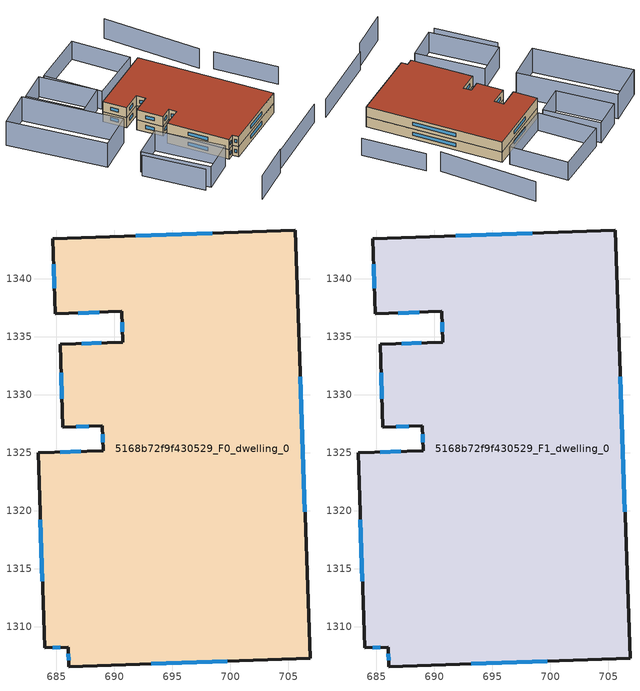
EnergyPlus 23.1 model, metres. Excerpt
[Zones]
5168b72f9f430529_F0_dwelling_0
 floor ground (EU_floor_Construction): 705.58,1344.16 706.86,1307.27 686.08,1306.55 686.02,1308.23 684.01,1308.16 683.42,1324.98 689.04,1325.17 688.97,1327.32 685.57,1327.2 685.33,1334.32 690.73,1334.51 690.64,1337.16 684.91,1336.96 684.69,1343.43 z0
 wall outside (EU_wall_Construction): 690.64,1337.16 690.73,1334.51 685.33,1334.32 685.57,1327.2 688.97,1327.32 689.04,1325.17 683.42,1324.98 684.01,1308.16 686.02,1308.23 686.08,1306.55 706.86,1307.27 705.58,1344.16 684.69,1343.43 684.91,1336.96 690.64,1337.16 z0:3
 window (EU_Window_Construction): 690.67,1336.25 690.7,1335.42 / 686.87,1337.03 688.68,1337.09 / 684.77,1341.21 684.84,1339.17 / 698.43,1343.91 691.84,1343.68 / 706.42,1319.9 706.02,1331.53 / 693.2,1306.79 699.75,1307.02 / 686.04,1307.65 686.06,1307.12 / 684.7,1308.18 685.33,1308.21 / 683.62,1319.22 683.81,1313.92 / 687.12,1325.11 685.34,1325.05 / 688.99,1326.58 689.02,1325.91 / 686.73,1327.24 687.8,1327.28 / 685.41,1331.88 685.49,1329.64 / 688.88,1334.44 687.18,1334.38 z1.03:1.97
5168b72f9f430529_F1_dwelling_0
 floor to 5168b72f9f430529_F0_dwelling_0 (EU_floor_Construction): 705.58,1344.16 706.86,1307.27 686.08,1306.55 686.02,1308.23 684.01,1308.16 683.42,1324.98 689.04,1325.17 688.97,1327.32 685.57,1327.2 685.32,1334.32 690.73,1334.51 690.64,1337.16 684.91,1336.96 684.69,1343.43 z3
 wall outside (EU_wall_Construction): 690.64,1337.16 690.73,1334.51 685.33,1334.32 685.57,1327.2 688.97,1327.32 689.04,1325.17 683.42,1324.98 684.01,1308.16 686.02,1308.23 686.08,1306.55 706.86,1307.27 705.58,1344.16 684.69,1343.43 684.91,1336.96 690.64,1337.16 z3:6
 window (EU_Window_Construction): 690.67,1336.25 690.7,1335.42 / 686.87,1337.03 688.68,1337.09 / 684.77,1341.21 684.84,1339.17 / 698.43,1343.91 691.84,1343.68 / 706.42,1319.9 706.02,1331.53 / 693.2,1306.79 699.75,1307.02 / 686.04,1307.65 686.06,1307.12 / 684.7,1308.18 685.33,1308.21 / 683.62,1319.22 683.81,1313.92 / 687.12,1325.11 685.34,1325.05 / 688.99,1326.58 689.02,1325.91 / 686.73,1327.24 687.8,1327.28 / 685.41,1331.88 685.49,1329.64 / 688.88,1334.44 687.18,1334.38 z4.03:4.97
 roof outside (EU_roof_Construction): 706.86,1307.27 705.58,1344.16 684.69,1343.43 684.91,1336.96 690.64,1337.16 690.73,1334.51 685.33,1334.32 685.57,1327.2 688.97,1327.32 689.04,1325.17 683.42,1324.98 684.01,1308.16 686.02,1308.23 686.08,1306.55 z6
shading: 672.42,1293.17 684.47,1294.22 z0:7.1; 685.65,1295.01 707.77,1296.53 z0:5.5; 668.05,1324.23 669.52,1307.42 z0:6.3; 681,1307.77 671.32,1306.81 / 671.32,1306.81 669.48,1325.28 / 669.48,1325.28 679.16,1326.25 / 679.16,1326.25 681,1307.77 z0:6.1; 718.47,1311.79 717.29,1329.01 z0:5.2; 715.92,1332.27 716.88,1359.1 z0:5.9; 676,1361.43 678.83,1334.74 / 678.83,1334.74 667.61,1333.56 / 667.61,1333.56 664.79,1360.25 / 664.79,1360.25 676,1361.43 z0:7.3; 705.22,1362.29 705.63,1346.35 / 705.63,1346.35 689.41,1345.93 / 689.41,1345.93 689,1361.88 / 689,1361.88 705.22,1362.29 z0:5.4; 679.75,1346.14 678.31,1361.56 / 678.31,1361.56 687.15,1362.39 / 687.15,1362.39 688.59,1346.96 / 688.59,1346.96 679.75,1346.14 z0:6
[Building]
EU S2 Campaign: North Axis=0; Terrain=City; Solar Distribution=FullExterior
[Site:Location]
Cape.Town.Intl.AP: Latitude=-33.965; Longitude=18.602; Time Zone=2; Elevation=46
[SizingPeriod:WeatherFileDays]
AnnualSizingPeriod: Begin Month=1; Begin Day of Month=1; End Month=12; End Day of Month=31; Day of Week for Start Day=Monday; Use Weather File Daylight Saving Period=No; Use Weather File Rain and Snow Indicators=No
[MATERIAL]
EU_InternalMass_Material: Roughness=MediumRough; Thickness=0.1; Conductivity=1; Density=1800; Specific Heat=900; Thermal Absorptance=0.9; Solar Absorptance=0.7; Visible Absorptance=0.7
[MATERIAL:NOMASS] Roughness=MediumRough; Thermal Absorptance=0.9; Solar Absorptance=0.7; Visible Absorptance=0.7
Name | Thermal Resistance
EU_wall_NoMass | 0.493876
EU_roof_NoMass | 0.449382
EU_floor_NoMass | 1.25
[WINDOWMATERIAL:SIMPLEGLAZINGSYSTEM]
EU_Window_SimpleGlazing: UFactor=4.4; Solar Heat Gain Coefficient=0.85; Visible Transmittance=0.85
[CONSTRUCTION]
EU_wall_Construction: EU_wall_NoMass
EU_roof_Construction: EU_roof_NoMass
EU_floor_Construction: EU_floor_NoMass
EU_Window_Construction: EU_Window_SimpleGlazing
EU_InternalMass_Construction: EU_InternalMass_Material
[ZONE] Type=1; Multiplier=1; Ceiling Height=autocalculate; Volume=2333.76; Floor Area=autocalculate; Part of Total Floor Area=Yes
5168b72f9f430529_F0_dwelling_0; 5168b72f9f430529_F1_dwelling_0
[INTERNALMASS] Construction=EU_InternalMass_Construction; Surface Area=777.919
Name | Zone or ZoneList
5168b72f9f430529_F0_dwelling_0_EU_InternalMass | 5168b72f9f430529_F0_dwelling_0
5168b72f9f430529_F1_dwelling_0_EU_InternalMass | 5168b72f9f430529_F1_dwelling_0
[OTHEREQUIPMENT] Fuel Type=Electricity; Design Level Calculation Method=Watts/Area; Power per Zone Floor Area=1; Fraction Latent=0; Fraction Radiant=0; Fraction Lost=0; Carbon Dioxide Generation Rate=0; EndUse Subcategory=EU_Step8_InternalGains
Name | Zone or ZoneList or Space or SpaceList | Schedule
EU_Step8_InternalGain_5168b72f9f430529_F0_dwelling_0_f000 | 5168b72f9f430529_F0_dwelling_0 | EU_Step8_GainSchedule_5168b72f9f430529_F0_dwelling_0_f000
EU_Step8_InternalGain_5168b72f9f430529_F1_dwelling_0_f000 | 5168b72f9f430529_F1_dwelling_0 | EU_Step8_GainSchedule_5168b72f9f430529_F1_dwelling_0_f000
[ZONEVENTILATION:DESIGNFLOWRATE] Schedule=EU_AlwaysOn; Design Flow Rate Calculation Method=AirChanges/Hour; Air Changes per Hour=0.64; Ventilation Type=Natural; Fan Pressure Rise=0; Fan Total Efficiency=1; Constant Term Coefficient=1; Temperature Term Coefficient=0; Velocity Term Coefficient=0; Velocity Squared Term Coefficient=0; Minimum Indoor Temperature=-100; Maximum Indoor Temperature=100; Delta Temperature=-100; Minimum Outdoor Temperature=-100; Maximum Outdoor Temperature=100; Maximum Wind Speed=40
Name | Zone or ZoneList or Space or SpaceList
EU_ConstantAir_5168b72f9f430529_F0_dwelling_0 | 5168b72f9f430529_F0_dwelling_0
EU_ConstantAir_5168b72f9f430529_F1_dwelling_0 | 5168b72f9f430529_F1_dwelling_0
[HVACTEMPLATE:THERMOSTAT] Constant Heating Setpoint=20; Constant Cooling Setpoint=50
EU_HeatOnly_5168b72f9f430529_F0_dwelling_0; EU_HeatOnly_5168b72f9f430529_F1_dwelling_0
[HVACTEMPLATE:ZONE:IDEALLOADSAIRSYSTEM] System Availability Schedule=EU_AlwaysOn; Maximum Heating Supply Air Temperature=50; Minimum Cooling Supply Air Temperature=13; Maximum Heating Supply Air Humidity Ratio=0.0156; Minimum Cooling Supply Air Humidity Ratio=0.0077; Heating Limit=NoLimit; Cooling Limit=NoLimit; Heating Availability Schedule=EU_AlwaysOn; Cooling Availability Schedule=EU_CoolingOff; Dehumidification Control Type=ConstantSensibleHeatRatio; Cooling Sensible Heat Ratio=0.7; Dehumidification Setpoint=60; Humidification Control Type=None; Humidification Setpoint=30; Outdoor Air Method=None; Outdoor Air Flow Rate per Person=0.00944; Outdoor Air Flow Rate per Zone Floor Area=0; Outdoor Air Flow Rate per Zone=0; Demand Controlled Ventilation Type=None; Outdoor Air Economizer Type=NoEconomizer; Heat Recovery Type=None; Sensible Heat Recovery Effectiveness=0.7; Latent Heat Recovery Effectiveness=0.65
Name | Template Thermostat
5168b72f9f430529_F0_dwelling_0 | EU_HeatOnly_5168b72f9f430529_F0_dwelling_0
5168b72f9f430529_F1_dwelling_0 | EU_HeatOnly_5168b72f9f430529_F1_dwelling_0
[SIZING:ZONE] Zone Cooling Design Supply Air Temperature Input Method=SupplyAirTemperature; Zone Cooling Design Supply Air Temperature=13; Zone Heating Design Supply Air Temperature Input Method=SupplyAirTemperature; Zone Heating Design Supply Air Temperature=50; Zone Cooling Design Supply Air Humidity Ratio=0.008; Zone Heating Design Supply Air Humidity Ratio=0.008; Cooling Design Air Flow Method=DesignDay; Cooling Design Air Flow Rate=0; Cooling Minimum Air Flow per Zone Floor Area=0.000762; Cooling Minimum Air Flow=0; Cooling Minimum Air Flow Fraction=0.2; Heating Design Air Flow Method=DesignDay; Heating Design Air Flow Rate=0; Heating Maximum Air Flow per Zone Floor Area=0.002032; Heating Maximum Air Flow=0.141576; Heating Maximum Air Flow Fraction=0.3; Account for Dedicated Outdoor Air System=No; Dedicated Outdoor Air System Control Strategy=NeutralSupplyAir; Dedicated Outdoor Air Low Setpoint Temperature for Design=autosize; Dedicated Outdoor Air High Setpoint Temperature for Design=autosize; Zone Load Sizing Method=Sensible Load Only No Latent Load; Zone Latent Cooling Design Supply Air Humidity Ratio Input Method=HumidityRatioDifference; Zone Cooling Design Supply Air Humidity Ratio Difference=0.005; Zone Latent Heating Design Supply Air Humidity Ratio Input Method=HumidityRatioDifference; Zone Humidification Design Supply Air Humidity Ratio Difference=0.005
5168b72f9f430529_F0_dwelling_0; 5168b72f9f430529_F1_dwelling_0
[SCHEDULE:CONSTANT]
Name | Hourly Value
EU_AlwaysOn | 1
EU_CoolingOff | 0
[SCHEDULE:FILE] Column Number=1; Rows to Skip at Top=0; Number of Hours of Data=8760; Column Separator=Comma; Interpolate to Timestep=No; Minutes per Item=60; Adjust Schedule for Daylight Savings=Yes
Name | File
EU_Step8_GainSchedule_5168b72f9f430529_F0_dwelling_0_f000 | ../../schedules/5168b72f9f430529/5168b72f9f430529_F0_dwelling_0_f000_gain.csv
EU_Step8_GainSchedule_5168b72f9f430529_F1_dwelling_0_f000 | ../../schedules/5168b72f9f430529/5168b72f9f430529_F1_dwelling_0_f000_gain.csv
